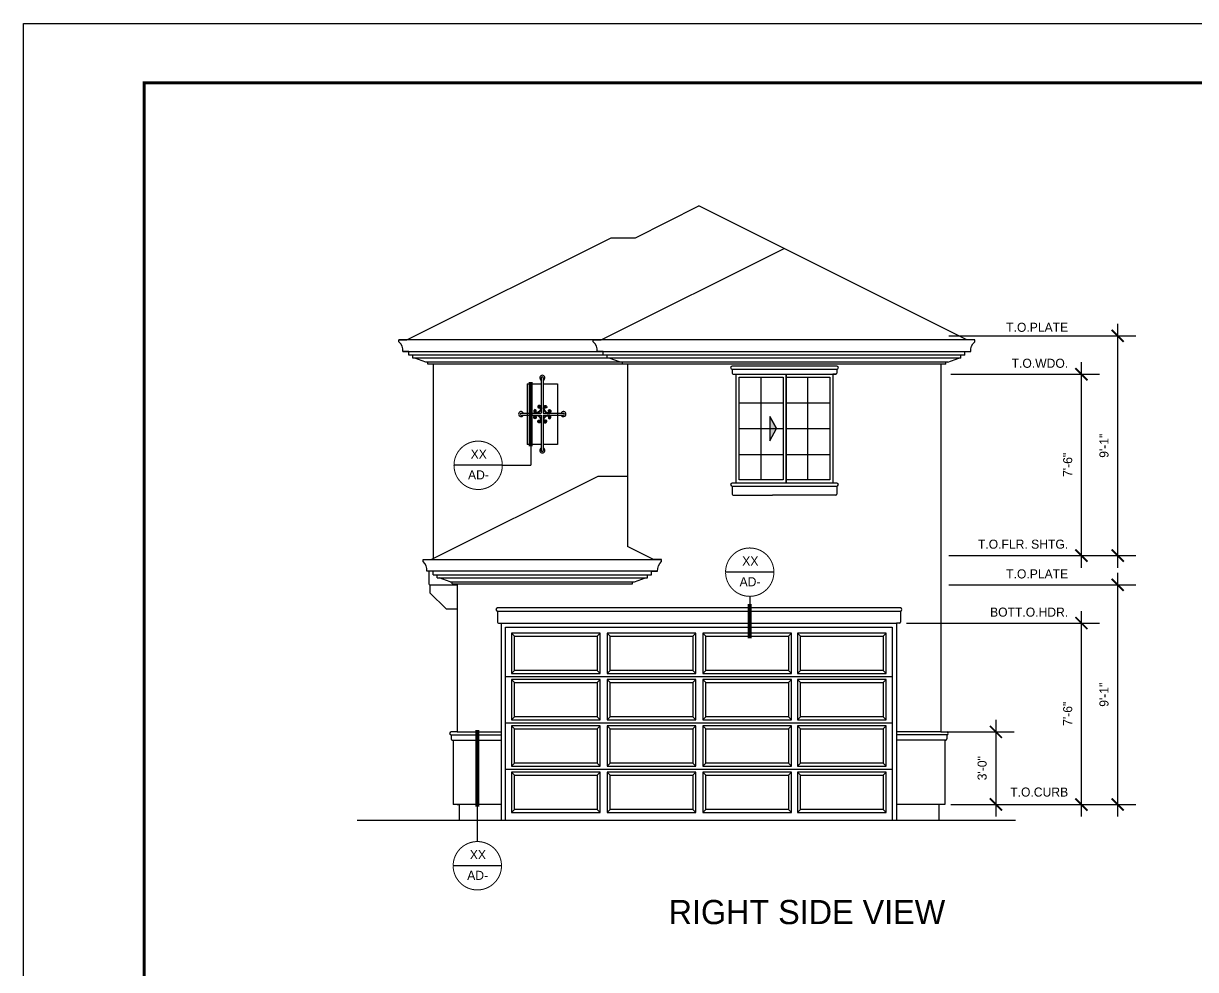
# Model space of a CAD drawing. Extents: x -1728 to 0, y -1152 to 0.
# Drawn here: x -1728 to -1146, y -469 to 0 of the extents above; entities that cross this region are included whole.
import ezdxf

# ---------------------------------------------------------------- set-up
doc = ezdxf.new("R2010")
doc.units = 0
doc.header["$LTSCALE"] = 48
doc.header["$MEASUREMENT"] = 0
doc.header["$PDMODE"] = 3
doc.header["$PDSIZE"] = -2
doc.layers.get('0').update_dxf_attribs({"linetype": 'CONTINUOUS'})
doc.layers.get('DEFPOINTS').update_dxf_attribs({"linetype": 'CONTINUOUS'})
for name, color, linetype in [('1EL-7', 7, 'CONTINUOUS'), ('A-DIMS', 3, 'CONTINUOUS'), ('A-EXT ELEV', 7, 'CONTINUOUS'), ('A-EXT ELEV DR-WDO', 240, 'CONTINUOUS'), ('A-EXT ELEV TRIM', 42, 'CONTINUOUS'), ('A-SECT', 7, 'CONTINUOUS'), ('A-SYM-TEXT', 3, 'CONTINUOUS'), ('A-SYMTEXT', 2, 'CONTINUOUS'), ('A-TEXT', 3, 'CONTINUOUS'), ('EL-BASE', 1, 'CONTINUOUS')]:
    doc.layers.add(name, color=color, linetype=linetype)
doc.layers.add('24X36TB', color=7, linetype='CONTINUOUS', lineweight=30)
doc.styles.get("Standard").update_dxf_attribs({"font": 'ERASMD.TTF', "height": 4.5})
doc.dimstyles.new('ARCHITECTURE', dxfattribs={"dimscale": 48, "dimtxt": 0.18, "dimasz": 0.125, "dimexe": 0.1875, "dimexo": 0.0625, "dimgap": 0.09375, "dimtad": 1, "dimdec": 4, "dimzin": 3, "dimdsep": 46, "dimlunit": 4, "dimtxsty": 'Standard', "dimblk1": 'ARCHTICK', "dimblk2": 'ARCHTICK', "dimsah": 1, "dimcen": 0.09375, "dimdle": 0.125, "dimclrd": 1, "dimclre": 1, "dimclrt": 3, "dimadec": 0, "dimazin": 0, "dimtfac": 1, "dimtdec": 4, "dimtofl": 0, "dimtmove": 2, "dimatfit": 3, "dimldrblk": 'ARCHTICK', "dimfxl": 1, "dimfrac": 2, "dimtolj": 1, "dimtzin": 0, "dimarcsym": 0})

# ---------------------------------------------------------------- blocks, each defined once
blk = doc.blocks.new('A$C06A91398')
at = {"layer": '24X36TB'}
blk.add_lwpolyline([(-1115.88, 1085.14), (612.12, 1085.14), (612.12, -66.86), (-1115.88, -66.86)], close=True, dxfattribs=at)
at = {"layer": '24X36TB', "const_width": 1.5}
blk.add_lwpolyline([(420.62, -37.36), (420.62, 1055.64), (-1055.88, 1055.64), (-1055.88, -37.36)], close=True, dxfattribs=at)
blk = doc.blocks.new('A$C4E281F30')
at = {"layer": 'A-EXT ELEV DR-WDO'}
for p, q in [((-191, -5), (-191, -25)), ((-147, -5), (-191, -5)), ((-191, -5), (-189.5, -6.5)), ((-147, -5), (-148.5, -6.5)), ((-147, -25), (-147, -5)), ((-143.5, -5), (-143.5, -25)), ((-99.5, -5), (-143.5, -5)), ((-143.5, -5), (-142, -6.5)), ((-99.5, -5), (-101, -6.5)), ((-99.5, -25), (-99.5, -5)), ((-96, -5), (-96, -25)), ((-52, -5), (-96, -5)), ((-96, -5), (-94.5, -6.5)), ((-52, -5), (-53.5, -6.5)), ((-52, -25), (-52, -5)), ((-49, -5), (-49, -25)), ((-5, -5), (-49, -5)), ((-49, -5), (-47.5, -6.5)), ((-5, -5), (-6.5, -6.5)), ((-5, -25), (-5, -5)), ((-189.5, -6.5), (-148.5, -6.5)), ((-189.5, -23.5), (-189.5, -6.5)), ((-148.5, -6.5), (-148.5, -23.5)), ((-142, -6.5), (-101, -6.5)), ((-142, -23.5), (-142, -6.5)), ((-101, -6.5), (-101, -23.5)), ((-94.5, -6.5), (-53.5, -6.5)), ((-94.5, -23.5), (-94.5, -6.5)), ((-53.5, -6.5), (-53.5, -23.5)), ((-47.5, -6.5), (-6.5, -6.5)), ((-47.5, -23.5), (-47.5, -6.5)), ((-6.5, -6.5), (-6.5, -23.5)), ((-194, -26.5), (-5, -26.5)), ((-191, -25), (-189.5, -23.5)), ((-191, -25), (-147, -25)), ((-191, -28), (-191, -48)), ((-147, -28), (-191, -28)), ((-191, -28), (-189.5, -29.5)), ((-148.5, -23.5), (-189.5, -23.5)), ((-147, -25), (-148.5, -23.5)), ((-147, -28), (-148.5, -29.5)), ((-147, -48), (-147, -28)), ((-143.5, -25), (-142, -23.5)), ((-143.5, -25), (-99.5, -25)), ((-143.5, -28), (-143.5, -48)), ((-99.5, -28), (-143.5, -28)), ((-143.5, -28), (-142, -29.5)), ((-101, -23.5), (-142, -23.5)), ((-99.5, -25), (-101, -23.5)), ((-99.5, -28), (-101, -29.5)), ((-99.5, -48), (-99.5, -28)), ((-96, -25), (-94.5, -23.5)), ((-96, -25), (-52, -25)), ((-96, -28), (-96, -48)), ((-52, -28), (-96, -28)), ((-96, -28), (-94.5, -29.5)), ((-53.5, -23.5), (-94.5, -23.5)), ((-52, -25), (-53.5, -23.5)), ((-52, -28), (-53.5, -29.5)), ((-52, -48), (-52, -28)), ((-49, -25), (-47.5, -23.5)), ((-49, -25), (-5, -25)), ((-49, -28), (-49, -48)), ((-5, -28), (-49, -28)), ((-49, -28), (-47.5, -29.5)), ((-6.5, -23.5), (-47.5, -23.5)), ((-5, -25), (-6.5, -23.5)), ((-5, -28), (-6.5, -29.5)), ((-5, -26.5), (-2, -26.5)), ((-5, -48), (-5, -28)), ((-189.5, -29.5), (-148.5, -29.5)), ((-189.5, -46.5), (-189.5, -29.5)), ((-148.5, -29.5), (-148.5, -46.5)), ((-142, -29.5), (-101, -29.5)), ((-142, -46.5), (-142, -29.5)), ((-101, -29.5), (-101, -46.5)), ((-94.5, -29.5), (-53.5, -29.5)), ((-94.5, -46.5), (-94.5, -29.5)), ((-53.5, -29.5), (-53.5, -46.5)), ((-47.5, -29.5), (-6.5, -29.5)), ((-47.5, -46.5), (-47.5, -29.5)), ((-6.5, -29.5), (-6.5, -46.5)), ((-191, -48), (-189.5, -46.5)), ((-148.5, -46.5), (-189.5, -46.5)), ((-147, -48), (-148.5, -46.5)), ((-143.5, -48), (-142, -46.5)), ((-101, -46.5), (-142, -46.5)), ((-99.5, -48), (-101, -46.5)), ((-96, -48), (-94.5, -46.5)), ((-53.5, -46.5), (-94.5, -46.5)), ((-52, -48), (-53.5, -46.5)), ((-49, -48), (-47.5, -46.5)), ((-6.5, -46.5), (-47.5, -46.5)), ((-5, -48), (-6.5, -46.5)), ((-194, -49.5), (-5, -49.5)), ((-191, -48), (-147, -48)), ((-191, -51), (-191, -71)), ((-147, -51), (-191, -51)), ((-191, -51), (-189.5, -52.5)), ((-147, -51), (-148.5, -52.5)), ((-147, -71), (-147, -51)), ((-143.5, -48), (-99.5, -48)), ((-143.5, -51), (-143.5, -71)), ((-99.5, -51), (-143.5, -51)), ((-143.5, -51), (-142, -52.5)), ((-99.5, -51), (-101, -52.5)), ((-99.5, -71), (-99.5, -51)), ((-96, -48), (-52, -48)), ((-96, -51), (-96, -71)), ((-52, -51), (-96, -51)), ((-96, -51), (-94.5, -52.5)), ((-52, -51), (-53.5, -52.5)), ((-52, -71), (-52, -51)), ((-49, -48), (-5, -48)), ((-49, -51), (-49, -71)), ((-5, -51), (-49, -51)), ((-49, -51), (-47.5, -52.5)), ((-5, -51), (-6.5, -52.5)), ((-5, -49.5), (-2, -49.5)), ((-5, -71), (-5, -51)), ((-189.5, -52.5), (-148.5, -52.5)), ((-189.5, -69.5), (-189.5, -52.5)), ((-148.5, -52.5), (-148.5, -69.5)), ((-142, -52.5), (-101, -52.5)), ((-142, -69.5), (-142, -52.5)), ((-101, -52.5), (-101, -69.5)), ((-94.5, -52.5), (-53.5, -52.5)), ((-94.5, -69.5), (-94.5, -52.5)), ((-53.5, -52.5), (-53.5, -69.5)), ((-47.5, -52.5), (-6.5, -52.5)), ((-47.5, -69.5), (-47.5, -52.5)), ((-6.5, -52.5), (-6.5, -69.5)), ((-191, -71), (-189.5, -69.5)), ((-148.5, -69.5), (-189.5, -69.5)), ((-147, -71), (-148.5, -69.5)), ((-143.5, -71), (-142, -69.5)), ((-101, -69.5), (-142, -69.5)), ((-99.5, -71), (-101, -69.5)), ((-96, -71), (-94.5, -69.5)), ((-53.5, -69.5), (-94.5, -69.5)), ((-52, -71), (-53.5, -69.5)), ((-49, -71), (-47.5, -69.5)), ((-6.5, -69.5), (-47.5, -69.5)), ((-5, -71), (-6.5, -69.5)), ((-194, -72.5), (-5, -72.5)), ((-191, -71), (-147, -71)), ((-191, -74), (-191, -94)), ((-147, -74), (-191, -74)), ((-191, -74), (-189.5, -75.5)), ((-189.5, -75.5), (-148.5, -75.5)), ((-189.5, -92.5), (-189.5, -75.5)), ((-147, -74), (-148.5, -75.5)), ((-148.5, -75.5), (-148.5, -92.5)), ((-147, -94), (-147, -74)), ((-143.5, -71), (-99.5, -71)), ((-143.5, -74), (-143.5, -94)), ((-99.5, -74), (-143.5, -74)), ((-143.5, -74), (-142, -75.5)), ((-142, -75.5), (-101, -75.5)), ((-142, -92.5), (-142, -75.5)), ((-99.5, -74), (-101, -75.5)), ((-101, -75.5), (-101, -92.5)), ((-99.5, -94), (-99.5, -74)), ((-96, -71), (-52, -71)), ((-96, -74), (-96, -94)), ((-52, -74), (-96, -74)), ((-96, -74), (-94.5, -75.5)), ((-94.5, -75.5), (-53.5, -75.5)), ((-94.5, -92.5), (-94.5, -75.5)), ((-52, -74), (-53.5, -75.5)), ((-53.5, -75.5), (-53.5, -92.5)), ((-52, -94), (-52, -74)), ((-49, -71), (-5, -71)), ((-49, -74), (-49, -94)), ((-5, -74), (-49, -74)), ((-49, -74), (-47.5, -75.5)), ((-49, -74), (-49, -94)), ((-5, -74), (-49, -74)), ((-49, -74), (-47.5, -75.5)), ((-47.5, -75.5), (-6.5, -75.5)), ((-47.5, -92.5), (-47.5, -75.5)), ((-47.5, -75.5), (-6.5, -75.5)), ((-47.5, -92.5), (-47.5, -75.5)), ((-5, -74), (-6.5, -75.5)), ((-5, -74), (-6.5, -75.5)), ((-6.5, -75.5), (-6.5, -92.5)), ((-6.5, -75.5), (-6.5, -92.5)), ((-5, -72.5), (-2, -72.5)), ((-5, -94), (-5, -74)), ((-5, -94), (-5, -74)), ((-191, -94), (-189.5, -92.5)), ((-148.5, -92.5), (-189.5, -92.5)), ((-147, -94), (-148.5, -92.5)), ((-143.5, -94), (-142, -92.5)), ((-101, -92.5), (-142, -92.5)), ((-99.5, -94), (-101, -92.5)), ((-96, -94), (-94.5, -92.5)), ((-53.5, -92.5), (-94.5, -92.5)), ((-52, -94), (-53.5, -92.5)), ((-49, -94), (-47.5, -92.5)), ((-49, -94), (-47.5, -92.5)), ((-6.5, -92.5), (-47.5, -92.5)), ((-6.5, -92.5), (-47.5, -92.5)), ((-5, -94), (-6.5, -92.5)), ((-5, -94), (-6.5, -92.5)), ((-191, -94), (-147, -94)), ((-143.5, -94), (-99.5, -94)), ((-96, -94), (-52, -94)), ((-49, -94), (-5, -94)), ((-49, -94), (-5, -94))]:
    blk.add_line(p, q, dxfattribs=at)
blk.add_lwpolyline([(-196, -98), (-196, 0), (0, 0), (0, -98)], dxfattribs=at)
blk.add_lwpolyline([(-194, -2), (-2, -2), (-2, -98), (-194, -98)], close=True, dxfattribs=at)
blk = doc.blocks.new('_ARCHTICK')
at = {"color": 0, "linetype": 'ByBlock', "const_width": 0.15}
blk.add_lwpolyline([(-0.5, -0.5), (0.5, 0.5)], dxfattribs=at)
blk = doc.blocks.new('*D12')
at = {"layer": 'A-DIMS', "color": 1, "lineweight": -2, "transparency": 16777216}
for p, q in [((-1245.27, -345.5), (-1245.27, -393.5)), ((-1269.69, -351.5), (-1236.27, -351.5)), ((-1267.69, -387.5), (-1236.27, -387.5))]:
    blk.add_line(p, q, dxfattribs=at)
at = {"layer": 'DEFPOINTS', "color": 0, "transparency": 16777216}
for p in [(-1272.69, -351.5), (-1270.69, -387.5), (-1245.27, -387.5)]:
    blk.add_point(p, dxfattribs=at)
at = {"layer": 'A-DIMS', "color": 1, "lineweight": -2, "transparency": 16777216, "xscale": 6, "yscale": 6, "zscale": 6}
for p, rotation in [((-1245.27, -351.5), 90), ((-1245.27, -387.5), 270)]:
    blk.add_blockref('_ARCHTICK', p, dxfattribs=dict(at, rotation=rotation))
at = {"layer": 'A-DIMS', "color": 3, "transparency": 16777216, "insert": (-1252.09, -369.5), "char_height": 4.5, "attachment_point": 5, "rotation": 90}
blk.add_mtext('\\A1;3\'-0"', dxfattribs=at)
blk = doc.blocks.new('window_direction')
at = {"layer": 'A-SYMTEXT'}
blk.add_hatch(color=256, dxfattribs=at).paths.add_polyline_path([(6, 0), (0, 3.32), (-6, 0)])
at = {"layer": 'A-SYMTEXT', "color": 7}
blk.add_line((-6, 0), (0, 3.32), dxfattribs=at)
at = {"layer": 'A-SYMTEXT'}
blk.add_lwpolyline([(0, 3.32), (-6, 0), (6, 0)], close=True, dxfattribs=at)
blk = doc.blocks.new('*D54')
at = {"layer": 'A-DIMS', "color": 1, "lineweight": -2}
for p, q in [((-1184.82, -393.5), (-1184.82, -272.53)), ((-1268.56, -278.53), (-1175.82, -278.53)), ((-1267.69, -387.5), (-1175.82, -387.5))]:
    blk.add_line(p, q, dxfattribs=at)
at = {"layer": 'DEFPOINTS', "color": 0}
for p in [(-1271.56, -278.53), (-1184.82, -278.53), (-1270.69, -387.5)]:
    blk.add_point(p, dxfattribs=at)
at = {"layer": 'A-DIMS', "color": 1, "lineweight": -2, "xscale": 6, "yscale": 6, "zscale": 6}
for p, rotation in [((-1184.82, -278.53), 90), ((-1184.82, -387.5), 270)]:
    blk.add_blockref('_ARCHTICK', p, dxfattribs=dict(at, rotation=rotation))
at = {"layer": 'A-DIMS', "color": 3, "insert": (-1191.6, -333.02), "char_height": 4.5, "attachment_point": 5, "rotation": 90}
blk.add_mtext('\\A1;9\'-1"', dxfattribs=at)
blk = doc.blocks.new('*D55')
at = {"layer": 'A-DIMS', "color": 1, "lineweight": -2}
for p, q in [((-1184.82, -270), (-1184.82, -149)), ((-1268.56, -155), (-1175.82, -155)), ((-1268.56, -264), (-1175.82, -264))]:
    blk.add_line(p, q, dxfattribs=at)
at = {"layer": 'DEFPOINTS', "color": 0}
for p in [(-1271.56, -155), (-1184.82, -155), (-1271.56, -264)]:
    blk.add_point(p, dxfattribs=at)
at = {"layer": 'A-DIMS', "color": 1, "lineweight": -2, "xscale": 6, "yscale": 6, "zscale": 6}
for p, rotation in [((-1184.82, -155), 90), ((-1184.82, -264), 270)]:
    blk.add_blockref('_ARCHTICK', p, dxfattribs=dict(at, rotation=rotation))
at = {"layer": 'A-DIMS', "color": 3, "insert": (-1191.6, -209.5), "char_height": 4.5, "attachment_point": 5, "rotation": 90}
blk.add_mtext('\\A1;9\'-1"', dxfattribs=at)
blk = doc.blocks.new('*D56')
at = {"layer": 'A-DIMS', "color": 1, "lineweight": -2}
for p, q in [((-1202.82, -270), (-1202.82, -168)), ((-1267.69, -174), (-1193.82, -174)), ((-1267.69, -264), (-1193.82, -264))]:
    blk.add_line(p, q, dxfattribs=at)
at = {"layer": 'DEFPOINTS', "color": 0}
for p in [(-1270.69, -174), (-1202.82, -174), (-1270.69, -264)]:
    blk.add_point(p, dxfattribs=at)
at = {"layer": 'A-DIMS', "color": 1, "lineweight": -2, "xscale": 6, "yscale": 6, "zscale": 6}
for p, rotation in [((-1202.82, -174), 90), ((-1202.82, -264), 270)]:
    blk.add_blockref('_ARCHTICK', p, dxfattribs=dict(at, rotation=rotation))
at = {"layer": 'A-DIMS', "color": 3, "insert": (-1209.6, -219), "char_height": 4.5, "attachment_point": 5, "rotation": 90}
blk.add_mtext('\\A1;7\'-6"', dxfattribs=at)
blk = doc.blocks.new('*D40')
at = {"layer": 'A-DIMS', "color": 1, "lineweight": -2}
for p, q in [((-1202.82, -393.5), (-1202.82, -291.5)), ((-1289.69, -297.5), (-1193.82, -297.5)), ((-1267.69, -387.5), (-1193.82, -387.5))]:
    blk.add_line(p, q, dxfattribs=at)
at = {"layer": 'DEFPOINTS', "color": 0}
for p in [(-1292.69, -297.5), (-1202.82, -297.5), (-1270.69, -387.5)]:
    blk.add_point(p, dxfattribs=at)
at = {"layer": 'A-DIMS', "color": 1, "lineweight": -2, "xscale": 6, "yscale": 6, "zscale": 6}
for p, rotation in [((-1202.82, -297.5), 90), ((-1202.82, -387.5), 270)]:
    blk.add_blockref('_ARCHTICK', p, dxfattribs=dict(at, rotation=rotation))
at = {"layer": 'A-DIMS', "color": 3, "insert": (-1209.6, -342.5), "char_height": 4.5, "attachment_point": 5, "rotation": 90}
blk.add_mtext('\\A1;7\'-6"', dxfattribs=at)

msp = doc.modelspace()

# ---------------------------------------------------------------- linework, layer by layer
at = {"layer": '1EL-7'}
for p, q in [((-1512.68623, -351.5), (-1515.68623, -351.5)), ((-1515.68623, -353), (-1515.68623, -355)), ((-1272.68623, -351.5), (-1269.68623, -351.5)), ((-1269.68623, -353), (-1269.68623, -355)), ((-1515.18623, -355.5), (-1514.68623, -355.5)), ((-1514.68623, -355.5), (-1514.68623, -387.5)), ((-1514.68623, -355.5), (-1514.68623, -387.5)), ((-1270.68623, -355.5), (-1270.68623, -387.5)), ((-1270.18623, -355.5), (-1270.68623, -355.5)), ((-1270.68623, -355.5), (-1270.68623, -387.5))]:
    msp.add_line(p, q, dxfattribs=at)
for points in [[(-1536.68623, -162.7588), (-1539.68623, -162.7588, 0.256877768), (-1541.6428, -157.9893), (-1541.63997, -157.02786), (-1537.68623, -157.02786)], [(-1440.18623, -162.7588), (-1443.18623, -162.7588, 0.256877768), (-1445.1428, -157.9893), (-1445.13997, -157.02786), (-1441.18623, -157.02786)], [(-1260.68623, -162.7588), (-1257.68623, -162.7588, -0.256877768), (-1255.72967, -157.9893), (-1255.7325, -157.02786), (-1259.68623, -157.02786)], [(-1524.68623, -271.7588), (-1527.68623, -271.7588, 0.256877768), (-1529.6428, -266.9893), (-1529.63997, -266.02786), (-1525.68623, -266.02786)], [(-1416.18623, -271.7588), (-1413.18623, -271.7588, -0.256877768), (-1411.22967, -266.9893), (-1411.2325, -266.02786), (-1415.18623, -266.02786)]]:
    msp.add_lwpolyline(points, format="xyb", dxfattribs=at)
for centre, radius, start, end in [((-1515.68623, -352.25), 0.75, 90, 270), ((-1269.68623, -352.25), 0.75, 270, 90), ((-1515.18623, -355), 0.5, 180, 270), ((-1270.18623, -355), 0.5, 270, 0)]:
    msp.add_arc(centre, radius, start, end, dxfattribs=at)
at = {"layer": 'A-EXT ELEV'}
for p, q in [((-1424.18623, -106.27786), (-1392.68623, -90.52786)), ((-1259.68623, -157.02786), (-1392.68623, -90.52786)), ((-1537.68623, -157.02786), (-1436.18623, -106.27786)), ((-1441.18623, -157.02786), (-1350.43623, -111.65286)), ((-1259.68623, -157.02786), (-1541.63997, -157.02786)), ((-1539.68623, -162.7588), (-1260.68623, -162.7588)), ((-1536.68623, -164.52786), (-1536.68623, -162.7588)), ((-1440.18623, -164.52786), (-1440.18623, -162.7588)), ((-1260.68623, -164.52786), (-1260.68623, -162.7588)), ((-1260.68623, -164.52786), (-1536.68623, -164.52786)), ((-1534.68623, -166.02786), (-1534.68623, -164.52786)), ((-1262.68623, -166.02786), (-1534.68623, -166.02786)), ((-1269.18623, -168.02786), (-1528.18623, -168.02786)), ((-1438.18623, -166.02786), (-1438.18623, -164.52786)), ((-1262.68623, -166.02786), (-1262.68623, -164.52786)), ((-1270.18623, -169.02786), (-1527.18623, -169.02786)), ((-1524.68623, -169.02786), (-1524.68623, -265.52786)), ((-1428.18623, -169.02786), (-1428.18623, -259.52786)), ((-1272.68623, -169.02786), (-1272.68623, -351.5)), ((-1525.68623, -266.02786), (-1442.68623, -224.52786)), ((-1415.18623, -266.02786), (-1428.18623, -259.52786)), ((-1525.68623, -266.02786), (-1411.2325, -266.02786)), ((-1524.68623, -273.52786), (-1524.68623, -271.7588)), ((-1413.18623, -271.7588), (-1524.68623, -271.7588)), ((-1416.18623, -273.52786), (-1416.18623, -271.7588)), ((-1524.68623, -273.52786), (-1416.18623, -273.52786)), ((-1522.68623, -275.02786), (-1522.68623, -273.52786)), ((-1522.68623, -275.02786), (-1418.18623, -275.02786)), ((-1516.18623, -277.02786), (-1424.68623, -277.02786)), ((-1515.18623, -278.02786), (-1425.68623, -278.02786)), ((-1512.68623, -278.02786), (-1512.68623, -351.5)), ((-1418.18623, -275.02786), (-1418.18623, -273.52786)), ((-1490.68623, -387.5), (-1514.68623, -387.5)), ((-1512.68623, -387.5), (-1511.68623, -387.5)), ((-1511.68623, -387.5), (-1511.68623, -395.5)), ((-1270.68623, -387.5), (-1294.68623, -387.5)), ((-1272.68623, -387.5), (-1273.68623, -387.5)), ((-1272.68623, -387.5), (-1273.68213, -387.59054)), ((-1273.68213, -387.59054), (-1273.68213, -395.5)), ((-1235.57856, -395.5), (-1562.38423, -395.5))]:
    msp.add_line(p, q, dxfattribs=at)
at = {"layer": 'A-EXT ELEV DR-WDO'}
for p, q in [((-1349.43623, -174), (-1349.43623, -228)), ((-1361.81123, -226.5), (-1361.81123, -175.5)), ((-1338.56123, -226.5), (-1338.56123, -175.5)), ((-1372.68623, -188.25), (-1350.93623, -188.25)), ((-1349.43623, -188.25), (-1327.68623, -188.25)), ((-1372.68623, -201), (-1350.93623, -201)), ((-1349.43623, -201), (-1327.68623, -201)), ((-1372.68623, -213.78659), (-1350.93623, -213.78659)), ((-1349.43623, -213.78659), (-1327.68623, -213.78659))]:
    msp.add_line(p, q, dxfattribs=at)
for points in [[(-1374.18623, -228), (-1374.18623, -174), (-1349.43623, -174), (-1349.43623, -228)], [(-1374.18623, -228), (-1374.18623, -174), (-1326.18623, -174), (-1326.18623, -228)], [(-1349.43623, -228), (-1349.43623, -174), (-1326.18623, -174), (-1326.18623, -228)], [(-1372.68623, -226.5), (-1372.68623, -175.5), (-1350.93623, -175.5), (-1350.93623, -226.5)], [(-1349.43623, -226.5), (-1349.43623, -175.5), (-1327.68623, -175.5), (-1327.68623, -226.5)]]:
    msp.add_lwpolyline(points, close=True, dxfattribs=at)
at = {"layer": 'A-EXT ELEV TRIM'}
for p, q in [((-1324.18522, -170), (-1376.18623, -170)), ((-1376.18623, -171.5), (-1376.18623, -173.5)), ((-1376.18623, -171.5), (-1324.18623, -171.5)), ((-1375.68623, -174), (-1375.18623, -174)), ((-1375.18623, -174), (-1374.18623, -174)), ((-1374.18623, -174), (-1324.68623, -174)), ((-1325.18623, -174), (-1326.18623, -174)), ((-1324.68623, -174), (-1325.18623, -174)), ((-1324.18623, -171.5), (-1324.18623, -173.5)), ((-1324.18623, -228), (-1376.18623, -228)), ((-1376.18623, -229.5), (-1376.18623, -233.5)), ((-1376.18623, -229.5), (-1324.18623, -229.5)), ((-1324.18623, -229.5), (-1324.18623, -233.5)), ((-1375.68623, -234), (-1375.18623, -234)), ((-1375.18623, -234), (-1356.18623, -234)), ((-1324.68623, -234), (-1356.18623, -234)), ((-1324.68623, -234), (-1325.18623, -234)), ((-1292.68623, -290), (-1492.68623, -290)), ((-1492.68623, -291.5), (-1492.68623, -297)), ((-1492.68623, -291.5), (-1292.68623, -291.5)), ((-1292.68623, -291.5), (-1292.68623, -297)), ((-1492.18623, -297.5), (-1491.68623, -297.5)), ((-1491.68623, -297.5), (-1490.68623, -297.5)), ((-1293.68623, -297.5), (-1294.68623, -297.5)), ((-1293.18623, -297.5), (-1293.68623, -297.5))]:
    msp.add_line(p, q, dxfattribs=at)
for centre, radius, start, end in [((-1376.18623, -170.75), 0.75, 90, 270), ((-1375.68623, -173.5), 0.5, 180, 270), ((-1324.68623, -173.5), 0.5, 270, 0), ((-1324.18623, -170.75), 0.75, 270, 90), ((-1376.18623, -228.75), 0.75, 90, 270), ((-1324.18623, -228.75), 0.75, 270, 90), ((-1375.68623, -233.5), 0.5, 180, 270), ((-1324.68623, -233.5), 0.5, 270, 0), ((-1492.68623, -290.75), 0.75, 90, 270), ((-1292.68623, -290.75), 0.75, 270, 90), ((-1492.18623, -297), 0.5, 180, 270), ((-1293.18623, -297), 0.5, 270, 0)]:
    msp.add_arc(centre, radius, start, end, dxfattribs=at)
at = {"layer": 'A-SECT'}
for p, q in [((-1436.18623, -106.27786), (-1424.18623, -106.27786)), ((-1528.18623, -168.02786), (-1533.68623, -166.02786)), ((-1527.18623, -169.02786), (-1527.18623, -168.02786)), ((-1431.68623, -168.02786), (-1437.18623, -166.02786)), ((-1430.68623, -169.02786), (-1430.68623, -168.02786)), ((-1270.18623, -169.02786), (-1270.18623, -168.02786)), ((-1269.18623, -168.02786), (-1263.68623, -166.02786)), ((-1442.68623, -224.52786), (-1428.18623, -224.52786)), ((-1526.18623, -278.5), (-1512.68623, -278.5)), ((-1526.18623, -278.5), (-1526.18623, -282.5)), ((-1516.18623, -277.02786), (-1521.68623, -275.02786)), ((-1515.18623, -278.02786), (-1515.18623, -277.02786)), ((-1425.68623, -278.02786), (-1425.68623, -277.02786)), ((-1424.68623, -277.02786), (-1419.18623, -275.02786)), ((-1526.18623, -282.5), (-1518.18623, -290.5)), ((-1518.18623, -290.5), (-1512.68623, -290.5))]:
    msp.add_line(p, q, dxfattribs=at)
at = {"layer": 'A-SYMTEXT'}
for p, q in [((-1476.17671, -208.82184), (-1476.17605, -219.21535)), ((-1490.28343, -219.21535), (-1514.27555, -219.21535)), ((-1490.28343, -219.21535), (-1476.17605, -219.21535)), ((-1355.4731, -272.22911), (-1379.46522, -272.22911)), ((-1367.46522, -284.22911), (-1367.46522, -289.02657)), ((-1502.6858, -405.89052), (-1502.68623, -388.5)), ((-1490.69296, -417.89052), (-1514.68508, -417.89052))]:
    msp.add_line(p, q, dxfattribs=at)
at = {"layer": 'A-SYMTEXT', "const_width": 2}
for points in [[(-1476.17671, -177.82184), (-1476.17671, -209.82184)], [(-1367.46522, -288.02657), (-1367.46522, -305)], [(-1502.68623, -350.5), (-1502.68623, -388.5)]]:
    msp.add_lwpolyline(points, dxfattribs=at)
at = {"layer": 'A-SYMTEXT', "const_width": 0.5}
for points in [[(-1514.27373, -219.42478, 229.18166361), (-1514.27555, -219.21535)], [(-1379.46339, -272.43854, 229.18166361), (-1379.46522, -272.22911)], [(-1514.68325, -418.09995, 229.18166361), (-1514.68508, -417.89052)]]:
    msp.add_lwpolyline(points, format="xyb", dxfattribs=at)
at = {"layer": 'EL-BASE', "color": 2}
for p, q in [((-1477.93623, -178.82184), (-1477.93623, -208.82184)), ((-1477.93623, -178.82184), (-1470.93623, -178.82184)), ((-1469.93623, -178.82184), (-1462.93623, -178.82184)), ((-1462.93623, -178.82184), (-1462.93623, -208.82184)), ((-1470.93623, -208.82184), (-1477.93623, -208.82184)), ((-1462.93623, -208.82184), (-1469.93623, -208.82184))]:
    msp.add_line(p, q, dxfattribs=at)
at = {"layer": 'EL-BASE'}
for p, q in [((-1470.93623, -175.82184), (-1470.93623, -187.32184)), ((-1469.93623, -175.82184), (-1469.93623, -187.32184)), ((-1470.93623, -184.82184), (-1470.93623, -193.32184)), ((-1469.93623, -184.82184), (-1469.93623, -193.32184)), ((-1480.93623, -193.32184), (-1470.93623, -193.32184)), ((-1480.93623, -194.32184), (-1470.93623, -194.32184)), ((-1470.93623, -194.32184), (-1470.93623, -211.82184)), ((-1469.93623, -193.32184), (-1459.93623, -193.32184)), ((-1469.93623, -194.32184), (-1469.93623, -211.82184)), ((-1469.93623, -194.32184), (-1459.93623, -194.32184))]:
    msp.add_line(p, q, dxfattribs=at)
at = {"layer": 'EL-BASE', "color": 3}
msp.add_line((-1526.68623, -271.7588), (-1526.68623, -278), dxfattribs=at)
at = {"layer": 'EL-BASE', "color": 1}
for p, q in [((-1515.68623, -353), (-1490.68623, -353)), ((-1512.68623, -351.5), (-1490.68623, -351.5)), ((-1272.68623, -351.5), (-1294.68623, -351.5)), ((-1269.68623, -353), (-1294.68623, -353)), ((-1514.68623, -355.5), (-1490.68623, -355.5)), ((-1270.68623, -355.5), (-1294.68623, -355.5))]:
    msp.add_line(p, q, dxfattribs=at)
for points in [[(-1471.53448, -190.41948, 1), (-1471.7976, -190.32015, -1.210515358), (-1472.35369, -190.03927, -0.61010441), (-1471.28688, -190.2361, -0.56885234), (-1474.02197, -192.9712, -0.61010441), (-1474.21881, -191.90439, -1.209609079), (-1473.93774, -192.46096, 1), (-1473.83842, -192.72408, 1.186700224), (-1474.39071, -191.68179, 0.612627752), (-1474.09685, -193.24235, 0.570355564), (-1471.01573, -190.16122, 0.612627752), (-1472.57629, -189.86736, 1.186700224), (-1471.53399, -190.41966)], [(-1469.33799, -190.41948, -1), (-1469.07486, -190.32015, 1.210515358), (-1468.51878, -190.03927, 0.61010441), (-1469.58559, -190.2361, 0.56885234), (-1466.85049, -192.9712, 0.61010441), (-1466.65366, -191.90439, 1.209609079), (-1466.93473, -192.46096, -1), (-1467.03405, -192.72408, -1.186700224), (-1466.48175, -191.68179, -0.612627752), (-1466.77561, -193.24235, -0.570355564), (-1469.85674, -190.16122, -0.612627752), (-1468.29618, -189.86736, -1.186700224), (-1469.33847, -190.41966)], [(-1471.53448, -197.22421, -1), (-1471.7976, -197.32353, 1.210515358), (-1472.35369, -197.60442, 0.61010441), (-1471.28688, -197.40758, 0.56885234), (-1474.02197, -194.67249, 0.61010441), (-1474.21881, -195.7393, 1.209609079), (-1473.93774, -195.18273, -1), (-1473.83842, -194.9196, -1.186700224), (-1474.39071, -195.9619, -0.612627752), (-1474.09685, -194.40134, -0.570355564), (-1471.01573, -197.48246, -0.612627752), (-1472.57629, -197.77632, -1.186700224), (-1471.53399, -197.22403)], [(-1469.33799, -197.22421, 1), (-1469.07486, -197.32353, -1.210515358), (-1468.51878, -197.60442, -0.61010441), (-1469.58559, -197.40758, -0.56885234), (-1466.85049, -194.67249, -0.61010441), (-1466.65366, -195.7393, -1.209609079), (-1466.93473, -195.18273, 1), (-1467.03405, -194.9196, 1.186700224), (-1466.48175, -195.9619, 0.612627752), (-1466.77561, -194.40134, 0.570355564), (-1469.85674, -197.48246, 0.612627752), (-1468.29618, -197.77632, 1.186700224), (-1469.33847, -197.22403)]]:
    msp.add_lwpolyline(points, format="xyb", dxfattribs=at)
for centre, start, end in [((-1470.43623, -175.82184), 293.57817848, 246.42182152), ((-1480.93623, -193.82184), 23.57817848, 336.42182152), ((-1459.93623, -193.82184), 203.57817848, 156.42182152), ((-1470.43623, -211.82184), 113.57817848, 66.42182152)]:
    msp.add_arc(centre, 1.25, start, end, dxfattribs=at)
at = {"layer": 'EL-BASE'}
for centre, start, end in [((-1470.43623, -175.82184), 0, 180), ((-1470.43623, -175.82184), 0, 180), ((-1480.93623, -193.82184), 90, 270), ((-1480.93623, -193.82184), 90, 270), ((-1459.93623, -193.82184), 270, 90), ((-1459.93623, -193.82184), 270, 90), ((-1470.43623, -211.82184), 180, 0), ((-1470.43623, -211.82184), 180, 0)]:
    msp.add_arc(centre, 0.5, start, end, dxfattribs=at)
at = {"layer": 'EL-BASE', "color": 3}
msp.add_arc((-1526.18623, -278), 0.5, 180, 270, dxfattribs=at)

# ---------------------------------------------------------------- block references
at = {"layer": 'A-DIMS'}
msp.add_blockref('A$C06A91398', (-612.11644, -1085.14447), dxfattribs=at)
at = {"layer": 'A-EXT ELEV'}
msp.add_blockref('A$C4E281F30', (-1294.68623, -297.5), dxfattribs=at)
at = {"layer": 'A-SYMTEXT', "rotation": 270}
msp.add_blockref('window_direction', (-1357.53678, -201), dxfattribs=at)

# ---------------------------------------------------------------- texts
at = {"layer": 'A-SYM-TEXT', "char_height": 4.5, "width": 10.8292457, "attachment_point": 5}
for s, insert in [('XX', (-1501.99343, -213.68284)), ('AD-', (-1502.12721, -223.97243)), ('XX', (-1367.1831, -266.6966)), ('AD-', (-1367.31688, -276.98619)), ('XX', (-1502.40296, -412.35801)), ('AD-', (-1502.53674, -422.6476))]:
    msp.add_mtext(s, dxfattribs=dict(at, insert=insert))
at = {"layer": 'A-TEXT', "attachment_point": 3}
for s, insert, char_height, width in [('T.O.PLATE', (-1209.39513, -148.48975), 4.5, 31.0252747), ('T.O.WDO.', (-1209.39513, -166.34026), 4.5, 31.0252747), ('T.O.FLR. SHTG.', (-1209.39513, -256.09026), 4.5, 44.2054945), ('T.O.PLATE', (-1209.39513, -270.84026), 4.5, 31.0252747), ('BOTT.O.HDR.', (-1209.39513, -289.80901), 4.5, 31.0252747), ('T.O.CURB', (-1209.39513, -379.07358), 4.5, 27.2934066), ('RIGHT SIDE VIEW', (-1270.42245, -434.86192), 12, 220.7703689)]:
    msp.add_mtext(s, dxfattribs=dict(at, insert=insert, char_height=char_height, width=width))

# ---------------------------------------------------------------- dimensions: what is measured, and where the dimension line sits
at = {"layer": 'A-DIMS', "color": 1}
for base, p1, p2, picture, middle in [((-1184.81746, -155), (-1271.56123, -264), (-1271.56123, -155), '*D55', (-1191.60373, -209.5)), ((-1202.81746, -174), (-1270.68623, -264), (-1270.68623, -174), '*D56', (-1209.60373, -219)), ((-1184.8174638816, -278.53125), (-1270.6862338185, -387.5), (-1271.5612338185, -278.53125), '*D54', (-1191.6037276179, -333.015625)), ((-1245.26602, -387.5), (-1272.68623, -351.5), (-1270.68623, -387.5), '*D12', (-1252.08854, -369.5))]:
    dim = msp.add_linear_dim(base=base, p1=p1, p2=p2, angle=90, dimstyle='ARCHITECTURE', dxfattribs=at)
    dim.commit()
    dim.dimension.update_dxf_attribs({"geometry": picture, "text_midpoint": middle})
at = {"layer": 'A-DIMS'}
dim = msp.add_linear_dim(base=(-1202.81746, -297.5), p1=(-1270.68623, -387.5), p2=(-1292.68623, -297.5), angle=90, dimstyle='ARCHITECTURE', dxfattribs=at)
dim.commit()
dim.dimension.update_dxf_attribs({"geometry": '*D40', "text_midpoint": (-1209.60373, -342.5)})

doc.saveas('drawing.dxf')
